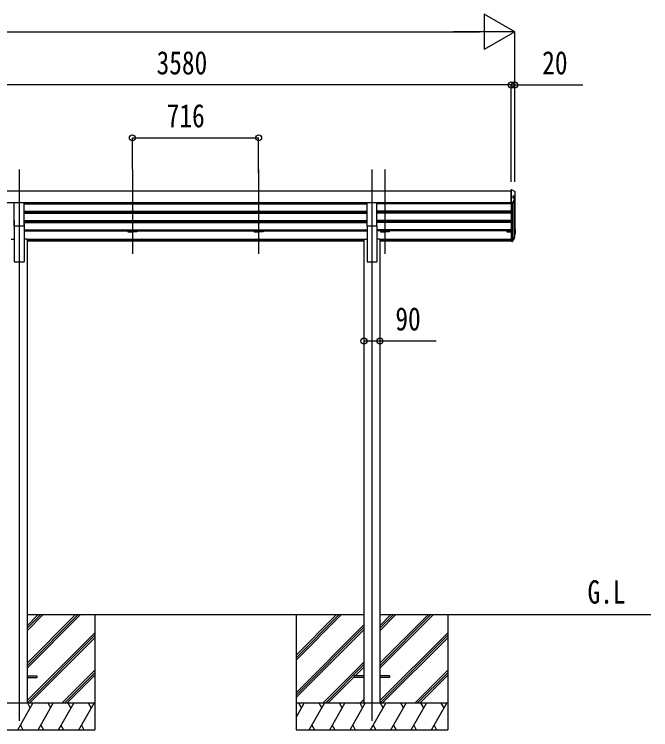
# Model space of a CAD drawing. Units: millimetres, scale not verified. Extents: x -16820 to 16820, y -11880 to 11880.
# Drawn here: x -3027 to 581, y -6850 to -2797 of the extents above; entities that cross this region are included whole.
import ezdxf
from ezdxf.enums import TextEntityAlignment as Align

# ---------------------------------------------------------------- set-up
doc = ezdxf.new("R2010")
doc.units = ezdxf.units.MM
doc.header["$LTSCALE"] = 50
for name, color, linetype in [('0-2_USER1', 3, 'Continuous'), ('0-4_YKK_12', 2, 'Continuous'), ('0-5_YKK_13', 4, 'Continuous'), ('0-6_YKK_A1', 4, 'Continuous'), ('0-7_YKK_D', 6, 'Continuous')]:
    doc.layers.add(name, color=color, linetype=linetype)
doc.styles.add('ＭＳ ゴシック', font='')
doc.styles.get('ＭＳ ゴシック').set_extended_font_data('MS Gothic')

msp = doc.modelspace()

# ---------------------------------------------------------------- linework, layer by layer
at = {"layer": '0-4_YKK_12'}
for p, q in [((-2999.72, -3675.6), (-2999.72, -4153.12)), ((-2357.91, -3675.6), (-2357.91, -4153.12)), ((-1641.91, -3675.6), (-1641.91, -4153.12)), ((-999.72, -3675.6), (-999.72, -4153.12)), ((-925.91, -3675.6), (-925.91, -4153.12)), ((-2999.72, -4106.44), (-2999.72, -6800.01)), ((-999.72, -4106.44), (-999.72, -6800.01))]:
    msp.add_line(p, q, dxfattribs=at)
at = {"layer": '0-5_YKK_13'}
for p, q in [((-208.9, -3790.81), (-209.92, -3790.81)), ((-209.92, -3864.88), (-209.92, -3790.81)), ((-187.92, -3823.14), (-187.92, -3802.11)), ((-190.53, -3845.61), (-202.15, -3866.95)), ((-189.92, -3829.7), (-198.72, -3829.7)), ((-190.29, -3840.48), (-190.29, -3844.66)), ((-187.92, -3827.71), (-187.92, -3823.14)), ((-3027.22, -3997.44), (-3027.22, -3865.64)), ((-2972.22, -3865.64), (-3027.22, -3865.64)), ((-2972.22, -3997.44), (-2972.22, -3865.64)), ((-1027.22, -3997.44), (-1027.22, -3865.64)), ((-972.22, -3865.64), (-1027.22, -3865.64)), ((-972.22, -3997.44), (-972.22, -3865.64)), ((-203.91, -3864.88), (-209.92, -3864.88)), ((-203.91, -3867.99), (-209.92, -3867.99)), ((-2972.22, -3997.44), (-3027.22, -3997.44)), ((-972.22, -3997.44), (-1027.22, -3997.44)), ((-189.92, -4039.67), (-194.69, -4039.67)), ((-189.92, -4041.16), (-194.69, -4041.16)), ((-194.69, -4047.7), (-189.92, -4047.7)), ((-189.42, -4018.26), (-189.42, -4039.18)), ((-187.92, -4018.26), (-187.92, -4039.18)), ((-187.92, -4045.74), (-187.92, -4039.18)), ((-209.92, -4077.96), (-209.92, -4077.69)), ((-203.91, -4077.96), (-209.92, -4077.96)), ((-209.92, -4079.45), (-209.92, -4077.96)), ((-209.92, -4084.55), (-209.92, -4079.45)), ((-203.91, -4079.45), (-209.92, -4079.45)), ((-203.91, -4084.55), (-209.92, -4084.55)), ((-193.04, -4058.02), (-203.64, -4077.47)), ((-191.85, -4056.36), (-203.47, -4077.7)), ((-190.53, -4057.07), (-202.15, -4078.41)), ((-194.89, -4054.09), (-192.18, -4054.14)), ((-194.89, -4055.49), (-192.26, -4055.63)), ((-194.89, -4056.01), (-192.26, -4056.15)), ((-190.29, -4056.12), (-190.29, -4062.28)), ((-2954.52, -6545.45), (-2899.52, -6545.45)), ((-2954.52, -6554.45), (-2899.52, -6554.45)), ((-2899.52, -6545.45), (-2899.52, -6554.45)), ((-1099.92, -6545.45), (-1099.92, -6554.45)), ((-1044.92, -6545.45), (-1099.92, -6545.45)), ((-1044.92, -6554.45), (-1099.92, -6554.45)), ((-899.72, -6545.45), (-954.72, -6545.45)), ((-899.72, -6554.45), (-954.72, -6554.45)), ((-899.72, -6545.45), (-899.72, -6554.45))]:
    msp.add_line(p, q, dxfattribs=at)
for points in [[(-208.9, -3790.81), (-208.25, -3790.91), (-207.99, -3791.02)], [(-198.72, -3838.08), (-198.72, -3825.16), (-189.92, -3825.16)], [(-190.53, -3845.61), (-190.35, -3845.14), (-190.29, -3844.66)], [(-192.92, -4057.55), (-192.95, -4057.79), (-193.04, -4058.02)]]:
    msp.add_lwpolyline(points, dxfattribs=at)
for centre, radius, start, end in [((-189.91, -3802.12), 1.99, 0.21727, 87.38971), ((-192.33, -3840.48), 2.05, 331.46438, 85.83854), ((-189.93, -3823.15), 2.01, 270.26972, 0.34354), ((-189.91, -3827.71), 2, 269.84307, 359.8422), ((-203.93, -3862.91), 1.98, 270.47308, 333.77211), ((-203.91, -3865.99), 2, 269.9369, 331.34316), ((-190.92, -4038.7), 0.996, 282.79822, 359.86716), ((-189.9, -4045.72), 1.98, 269.27462, 359.46746), ((-189.92, -4039.17), 0.499, 269.84307, 359.8422), ((-189.91, -4039.17), 2, 269.84307, 359.8422), ((-189.91, -4018.27), 1.99, 0.1468, 84.42053), ((-189.92, -4018.27), 0.498, 0.1468, 66.53744), ((-189.92, -4018.79), 0.498, 0.1468, 66.53744), ((-209.62, -4077.69), 0.298, 180.08028, 246.4037), ((-204.51, -4076.99), 1, 282.86823, 331.34595), ((-203.91, -4077.46), 0.5, 269.9369, 331.34316), ((-203.91, -4077.45), 2, 269.9369, 331.34316), ((-203.88, -4082.53), 2.02, 269.16071, 329.06047), ((-192.28, -4056.12), 0.497, 331.56379, 87.26156), ((-192.29, -4056.65), 0.5, 31.80059, 87.07178), ((-192.28, -4056.12), 1.99, 331.56379, 87.26156), ((-192.08, -4062.31), 1.79, 330.16188, 0.79479)]:
    msp.add_arc(centre, radius, start, end, dxfattribs=at)
for centre, major_axis, ratio, start_param, end_param in [((-177.17, -3818.52), (-222.61, 113.61), 0.042479, 4.7913614, 4.8729331), ((-65.35, -3818.52), (-2175.25, 113.38), 0.005463, 4.7699229, 4.7699711), ((-171.84, -3818.52), (61.55, 113.97), 0.043861, 1.7971426, 2.0027809), ((-794.05, -3818.52), (-2175.25, 113.38), 0.005463, 4.432326, 4.4354523), ((-171.84, -4017.54), (61.55, 113.97), 0.043861, 4.1183302, 4.3239685)]:
    msp.add_ellipse(centre, major_axis=major_axis, ratio=ratio, start_param=start_param, end_param=end_param, dxfattribs=at)
at = {"layer": '0-6_YKK_A1'}
for p, q in [((-3790.11, -3796.6), (-210.12, -3796.6)), ((-209.92, -3792.02), (-209.92, -4080.59)), ((-189.92, -3829.7), (-189.92, -4038.7)), ((-3790.1, -3863.2), (-210.12, -3863.2)), ((-2972.62, -3866.45), (-1027.62, -3866.45)), ((-2972.62, -3871), (-1027.62, -3871)), ((-2382.91, -3871), (-2382.91, -3866.56)), ((-2332.91, -3871), (-2332.91, -3866.56)), ((-1666.91, -3871), (-1666.91, -3866.56)), ((-1616.91, -3871), (-1616.91, -3866.56)), ((-210.12, -3866.45), (-972.62, -3866.45)), ((-972.62, -3866.56), (-210.12, -3866.56)), ((-210.12, -3871), (-972.62, -3871)), ((-950.91, -3871), (-950.91, -3866.56)), ((-900.91, -3871), (-900.91, -3866.56)), ((-235.12, -3871), (-235.12, -3866.56)), ((-203.92, -3867.99), (-203.91, -4077.79)), ((-194.89, -3853.61), (-194.89, -4061.04)), ((-2972.62, -3912.87), (-1027.62, -3912.87)), ((-2972.62, -3914.37), (-1027.62, -3914.37)), ((-2972.62, -3918.69), (-1027.62, -3918.69)), ((-2972.62, -3923.57), (-1027.62, -3923.57)), ((-2382.91, -3923.57), (-2382.91, -3918.69)), ((-2332.91, -3923.57), (-2332.91, -3918.69)), ((-1666.91, -3923.57), (-1666.91, -3918.69)), ((-1616.91, -3923.57), (-1616.91, -3918.69)), ((-210.12, -3912.87), (-972.62, -3912.87)), ((-210.12, -3914.37), (-972.62, -3914.37)), ((-210.12, -3918.69), (-972.62, -3918.69)), ((-210.12, -3923.57), (-972.62, -3923.57)), ((-950.91, -3923.57), (-950.91, -3918.69)), ((-900.91, -3923.57), (-900.91, -3918.69)), ((-235.12, -3923.57), (-235.12, -3918.69)), ((-3027.22, -3965.55), (-3027.22, -4200.01)), ((-2972.62, -3965.45), (-1027.62, -3965.45)), ((-2972.62, -3966.95), (-1027.62, -3966.95)), ((-2972.62, -3971.26), (-1027.62, -3971.26)), ((-2972.22, -3965.55), (-2972.22, -4200.01)), ((-2382.91, -3976.15), (-2382.91, -3971.26)), ((-2332.91, -3976.15), (-2332.91, -3971.26)), ((-1666.91, -3976.15), (-1666.91, -3971.26)), ((-1616.91, -3976.15), (-1616.91, -3971.26)), ((-210.12, -3965.45), (-972.62, -3965.45)), ((-210.12, -3966.95), (-972.62, -3966.95)), ((-210.12, -3971.26), (-972.62, -3971.26)), ((-950.91, -3976.15), (-950.91, -3971.26)), ((-900.91, -3976.15), (-900.91, -3971.26)), ((-235.12, -3976.15), (-235.12, -3971.26)), ((-2972.62, -3976.15), (-1027.62, -3976.15)), ((-1027.22, -3997.44), (-1027.22, -4200.01)), ((-210.12, -3976.15), (-972.62, -3976.15)), ((-972.22, -3997.44), (-972.22, -4200.01)), ((-2972.62, -4018.03), (-1027.62, -4018.03)), ((-2972.62, -4019.53), (-1027.62, -4019.53)), ((-2972.62, -4023.84), (-1027.62, -4023.84)), ((-2972.62, -4024.2), (-1666.91, -4024.2)), ((-2382.91, -4023.84), (-2382.91, -4029.36)), ((-2382.91, -4023.84), (-2382.91, -4029.36)), ((-2382.91, -4029.36), (-2357.91, -4029.36)), ((-2332.91, -4029.36), (-2357.91, -4029.36)), ((-2332.91, -4023.84), (-2332.91, -4029.36)), ((-2332.91, -4023.84), (-2332.91, -4029.36)), ((-1666.91, -4023.84), (-1666.91, -4029.36)), ((-1666.91, -4023.84), (-1666.91, -4029.36)), ((-1666.91, -4029.36), (-1641.91, -4029.36)), ((-1616.91, -4029.36), (-1641.91, -4029.36)), ((-1616.91, -4023.84), (-1616.91, -4029.36)), ((-1616.91, -4023.84), (-1616.91, -4029.36)), ((-1616.91, -4024.2), (-1027.62, -4024.2)), ((-210.12, -4018.03), (-972.62, -4018.03)), ((-210.12, -4019.53), (-972.62, -4019.53)), ((-210.12, -4023.84), (-972.62, -4023.84)), ((-235.12, -4024.2), (-972.62, -4024.2)), ((-950.91, -4023.84), (-950.91, -4029.36)), ((-950.91, -4023.84), (-950.91, -4029.36)), ((-950.91, -4029.36), (-925.91, -4029.36)), ((-900.91, -4029.36), (-925.91, -4029.36)), ((-900.91, -4023.84), (-900.91, -4029.36)), ((-900.91, -4023.84), (-900.91, -4029.36)), ((-235.12, -4023.84), (-235.12, -4029.36)), ((-235.12, -4029.36), (-210.12, -4029.36)), ((-3044.92, -4071.01), (-3027.22, -4071.01)), ((-2954.52, -4071.01), (-2972.22, -4071.01)), ((-2954.52, -4071.01), (-2954.52, -6700.01)), ((-2954.52, -4071.43), (-1044.92, -4071.43)), ((-2954.52, -4072.84), (-1044.92, -4072.84)), ((-2954.52, -4080.52), (-1044.92, -4080.52)), ((-1044.92, -4071.01), (-1044.92, -6700.01)), ((-1044.92, -4071.01), (-1027.22, -4071.01)), ((-954.52, -4071.01), (-972.22, -4071.01)), ((-954.52, -4071.01), (-954.52, -6700.01)), ((-954.52, -4071.43), (-209.92, -4071.43)), ((-954.52, -4072.84), (-855.05, -4072.84)), ((-954.52, -4080.52), (-576.13, -4080.52)), ((-925.91, -4080.52), (-209.92, -4080.52)), ((-922.25, -4072.84), (-209.92, -4072.84)), ((-3027.22, -4200.01), (-2972.22, -4200.01)), ((-1027.22, -4200.01), (-972.22, -4200.01)), ((-1044.92, -6200.01), (-2954.92, -6200.01)), ((-2954.52, -6289.3), (-2865.17, -6199.95)), ((-2954.52, -6275.15), (-2879.31, -6199.95)), ((-2954.52, -6261.01), (-2893.46, -6199.95)), ((-2954.52, -6501.43), (-2653.1, -6200.01)), ((-2954.52, -6487.29), (-2667.24, -6200.01)), ((-2954.52, -6473.14), (-2681.38, -6200.01)), ((-2569.92, -6200.01), (-2569.92, -6849.95)), ((-1429.92, -6442.19), (-1187.68, -6199.95)), ((-1429.92, -6428.04), (-1201.83, -6199.95)), ((-1429.92, -6456.33), (-1173.6, -6200.01)), ((-1429.92, -6200.01), (-1429.92, -6849.95)), ((581.21, -6200.01), (-954.92, -6200.01)), ((-954.52, -6289.3), (-865.17, -6199.95)), ((-954.52, -6275.15), (-879.32, -6199.95)), ((-954.52, -6261.01), (-893.46, -6199.95)), ((-954.52, -6501.43), (-653.1, -6200.01)), ((-954.52, -6487.29), (-667.24, -6200.01)), ((-954.52, -6473.14), (-681.38, -6200.01)), ((-569.92, -6200.01), (-569.92, -6849.95)), ((-1429.92, -6640.17), (-1044.92, -6255.18)), ((-1429.92, -6654.32), (-1044.92, -6269.32)), ((-2954.52, -6685.27), (-2569.92, -6300.68)), ((-2954.52, -6699.42), (-2569.92, -6314.82)), ((-1429.92, -6668.46), (-1044.92, -6283.46)), ((-954.52, -6685.27), (-569.92, -6300.68)), ((-954.52, -6699.42), (-569.92, -6314.82)), ((-2940.91, -6699.95), (-2569.92, -6328.96)), ((-940.91, -6699.95), (-569.92, -6328.96)), ((-1277.56, -6699.95), (-1044.92, -6467.31)), ((-1263.42, -6699.95), (-1044.92, -6481.45)), ((-2757.06, -6699.95), (-2569.92, -6512.81)), ((-1094.78, -6545.45), (-1044.92, -6495.59)), ((-757.06, -6699.95), (-569.92, -6512.81)), ((-2742.92, -6699.95), (-2569.92, -6526.95)), ((-2728.78, -6699.95), (-2569.92, -6541.09)), ((-1249.28, -6699.95), (-1099.92, -6550.59)), ((-742.92, -6699.95), (-569.92, -6526.95)), ((-728.78, -6699.95), (-569.92, -6541.09)), ((-1065.43, -6699.95), (-1044.92, -6679.44)), ((-2569.92, -6699.95), (-3429.92, -6699.95)), ((-3008.18, -6849.95), (-2921.58, -6699.95)), ((-2936.58, -6725.93), (-2951.58, -6699.95)), ((-2892.71, -6849.95), (-2806.11, -6699.95)), ((-2821.11, -6725.93), (-2836.11, -6699.95)), ((-2777.24, -6849.95), (-2690.64, -6699.95)), ((-2706.12, -6726.75), (-2721.59, -6699.95)), ((-2661.77, -6849.95), (-2575.17, -6699.95)), ((-2590.65, -6726.75), (-2606.12, -6699.95)), ((-569.92, -6699.95), (-1429.92, -6699.95)), ((-1429.92, -6780.43), (-1383.46, -6699.95)), ((-1398.46, -6725.93), (-1413.46, -6699.95)), ((-1354.59, -6849.95), (-1267.99, -6699.95)), ((-1282.99, -6725.93), (-1297.99, -6699.95)), ((-1239.13, -6849.95), (-1152.52, -6699.95)), ((-1167.52, -6725.93), (-1182.53, -6699.95)), ((-1123.66, -6849.95), (-1037.05, -6699.95)), ((-1052.06, -6725.93), (-1067.06, -6699.95)), ((-1051.29, -6699.95), (-1044.92, -6693.58)), ((-1008.19, -6849.95), (-921.58, -6699.95)), ((-936.58, -6725.93), (-951.59, -6699.95)), ((-892.72, -6849.95), (-806.11, -6699.95)), ((-821.11, -6725.93), (-836.11, -6699.95)), ((-777.25, -6849.95), (-690.64, -6699.95)), ((-706.12, -6726.75), (-721.6, -6699.95)), ((-661.78, -6849.95), (-575.17, -6699.95)), ((-590.65, -6726.75), (-606.13, -6699.95)), ((-3429.92, -6849.95), (-2569.92, -6849.95)), ((-2993.18, -6823.97), (-2978.18, -6849.95)), ((-2877.71, -6823.97), (-2862.72, -6849.95)), ((-2762.72, -6824.79), (-2748.2, -6849.95)), ((-2647.25, -6824.79), (-2632.73, -6849.95)), ((-1429.92, -6849.95), (-569.92, -6849.95)), ((-1339.6, -6823.97), (-1324.6, -6849.95)), ((-1224.13, -6823.97), (-1209.13, -6849.95)), ((-1108.66, -6823.97), (-1093.66, -6849.95)), ((-993.19, -6823.97), (-978.19, -6849.95)), ((-877.72, -6823.97), (-862.72, -6849.95)), ((-762.72, -6824.79), (-748.2, -6849.95)), ((-647.25, -6824.79), (-632.73, -6849.95))]:
    msp.add_line(p, q, dxfattribs=at)
at = {"layer": '0-7_YKK_D'}
for p, q in [((-189.92, -2896.59), (-363.13, -2796.59)), ((-363.13, -2796.59), (-363.13, -2996.59)), ((-7189.92, -2896.59), (-389.92, -2896.59)), ((-189.92, -2896.59), (-536.33, -2896.59)), ((-189.92, -2896.59), (-363.13, -2996.59)), ((-189.92, -3746.6), (-189.92, -2895.59)), ((-209.92, -3196.59), (-3789.91, -3196.59)), ((-209.92, -3196.59), (-277.92, -3196.59)), ((-209.92, -3746.6), (-209.92, -3195.59)), ((-209.92, -3746.6), (-209.92, -3195.59)), ((-209.92, -3196.59), (-189.92, -3196.59)), ((-189.92, -3746.6), (-189.92, -3195.59)), ((-189.92, -3196.59), (197.28, -3196.59)), ((-2357.91, -3674.6), (-2357.91, -3495.59)), ((-2357.91, -3496.59), (-1641.91, -3496.59)), ((-1641.91, -3695.85), (-1641.91, -3495.59))]:
    msp.add_line(p, q, dxfattribs=at)
msp.add_lwpolyline([(-1044.92, -4647.61), (-954.52, -4647.61), (-635.32, -4647.61)], dxfattribs=at)
for centre in [(-209.92, -3196.59), (-209.92, -3196.59), (-189.92, -3196.59), (-2357.91, -3496.59), (-1641.91, -3496.59), (-1044.92, -4647.61), (-954.52, -4647.61)]:
    msp.add_circle(centre, 17, dxfattribs=at)

# ---------------------------------------------------------------- texts
at = {"layer": '0-2_USER1', "style": 'ＭＳ ゴシック', "width": 0.8}
msp.add_text('G.L', height=132, dxfattribs=at).set_placement((223, -6175), align=Align.BOTTOM_LEFT)
at = {"layer": '0-7_YKK_D', "style": 'ＭＳ ゴシック', "width": 0.8}
for s, p in [('3580', (-2220.71, -3176.59)), ('20', (-33.92, -3176.59)), ('716', (-2163.11, -3476.59)), ('90', (-866.52, -4627.61))]:
    msp.add_text(s, height=132, dxfattribs=at).set_placement(p, align=Align.BOTTOM_LEFT)

doc.saveas('drawing.dxf')
